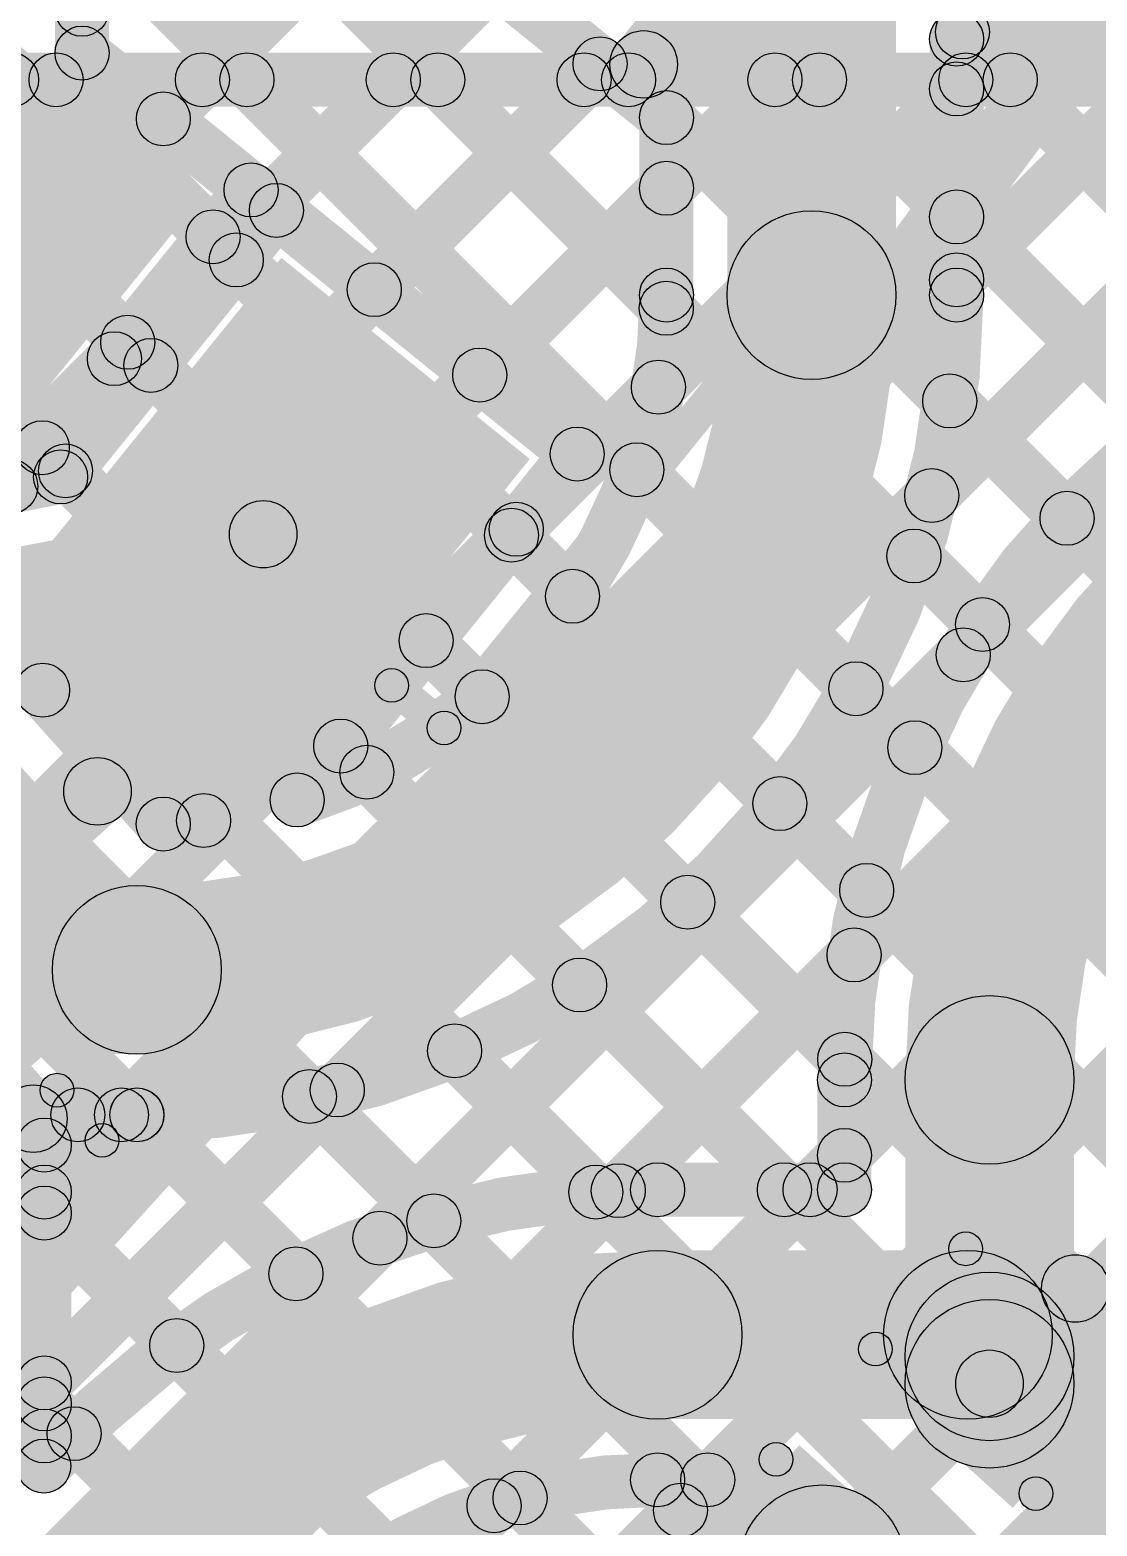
# Model space of a CAD drawing. Header units: millimetres. Extents: x -2.17 to 2.17, y -2.17 to 2.17.
# Drawn here: x 1.0632 to 1.2213, y -1.099 to -0.8772 of the extents above; entities that cross this region are included whole.
import ezdxf

# ---------------------------------------------------------------- set-up
doc = ezdxf.new("R2010")
doc.units = ezdxf.units.MM
doc.header["$MEASUREMENT"] = 0
for name, color, linetype in [('BottomLayer', 5, 'Continuous'), ('Mechanical2', 216, 'Continuous'), ('TopLayer', 1, 'Continuous'), ('TopOverlay', 2, 'Continuous'), ('TopPaste', 8, 'Continuous'), ('TopSolder', 216, 'Continuous')]:
    doc.layers.add(name, color=color, linetype=linetype)

# ---------------------------------------------------------------- blocks, each defined once
blk = doc.blocks.new('WS2812B_M____190')
at = {"layer": 'TopLayer'}
blk.add_hatch(color=1, dxfattribs=at).paths.add_polyline_path([(0.03503955, -0.01141725), (0.09409465, -0.01141725), (0.09409465, -0.05078735), (0.03503955, -0.05078735)])
at = {"layer": 'TopOverlay'}
h = blk.add_hatch(color=2, dxfattribs=at)
edge = h.paths.add_edge_path()
edge.add_arc((0.0700001, -0.06), 0.0025, 0, 360)
for points in [[(0.06750010000012499, -0.059999975), (0.072500099999875, -0.060000025), (0.07249999999987501, -0.070000025), (0.067500000000125, -0.069999975)], [(-0.07, -0.0725), (-0.07, -0.0675), (0.07, -0.0675), (0.07, -0.0725)]]:
    blk.add_hatch(color=2, dxfattribs=at).paths.add_polyline_path(points)
h = blk.add_hatch(color=2, dxfattribs=at)
edge = h.paths.add_edge_path()
edge.add_arc((0.07, -0.07), 0.0025, 0, 360)
h = blk.add_hatch(color=2, dxfattribs=at)
edge = h.paths.add_edge_path()
edge.add_arc((0.07, -0.07), 0.0025, 0, 360)
at = {"layer": 'TopPaste'}
blk.add_hatch(color=8, dxfattribs=at).paths.add_polyline_path([(0.03503955, -0.01141725), (0.09409465, -0.01141725), (0.09409465, -0.05078735), (0.03503955, -0.05078735)])
at = {"layer": 'TopSolder'}
blk.add_hatch(color=216, dxfattribs=at).paths.add_polyline_path([(0.03103955, -0.00741725), (0.09809465, -0.00741725), (0.09809465, -0.05478735), (0.03103955, -0.05478735)])
at = {"layer": 'TopOverlay'}
for centre in [(0.0700001, -0.06), (0.07, -0.07), (0.07, -0.07)]:
    blk.add_circle(centre, 0.0025, dxfattribs=at)
blk = doc.blocks.new('WS2812B_M____191')
at = {"layer": 'TopLayer'}
for points in [[(-0.09409445, 0.05078735), (-0.03503935, 0.05078735), (-0.03503935, 0.01141725), (-0.09409445, 0.01141725)], [(-0.09409455, -0.01141725), (-0.03503945, -0.01141725), (-0.03503945, -0.05078735), (-0.09409455, -0.05078735)], [(0.03503945, -0.01141715), (0.09409455, -0.01141715), (0.09409455, -0.05078725), (0.03503945, -0.05078725)]]:
    blk.add_hatch(color=1, dxfattribs=at).paths.add_polyline_path(points)
at = {"layer": 'TopOverlay'}
h = blk.add_hatch(color=2, dxfattribs=at)
edge = h.paths.add_edge_path()
edge.add_arc((-0.0700001, -0.06), 0.0025, 0, 360)
for points in [[(-0.07250009999987499, -0.06000002500025), (-0.067500100000125, -0.05999997499975), (-0.067500000000125, -0.06999987499975), (-0.072499999999875, -0.06999992500025)], [(-0.07000000178571557, -0.07249989999999935), (-0.06999999821428443, -0.06749990000000064), (0.06999990178571557, -0.06750000000000064), (0.06999989821428444, -0.07249999999999936)]]:
    blk.add_hatch(color=2, dxfattribs=at).paths.add_polyline_path(points)
h = blk.add_hatch(color=2, dxfattribs=at)
edge = h.paths.add_edge_path()
edge.add_arc((-0.07, -0.0699999), 0.0025, 0, 360)
h = blk.add_hatch(color=2, dxfattribs=at)
edge = h.paths.add_edge_path()
edge.add_arc((-0.07, -0.0699999), 0.0025, 0, 360)
at = {"layer": 'TopPaste'}
for points in [[(-0.09409445, 0.05078735), (-0.03503935, 0.05078735), (-0.03503935, 0.01141725), (-0.09409445, 0.01141725)], [(-0.09409455, -0.01141725), (-0.03503945, -0.01141725), (-0.03503945, -0.05078735), (-0.09409455, -0.05078735)], [(0.03503945, -0.01141715), (0.09409455, -0.01141715), (0.09409455, -0.05078725), (0.03503945, -0.05078725)]]:
    blk.add_hatch(color=8, dxfattribs=at).paths.add_polyline_path(points)
at = {"layer": 'TopSolder'}
for points in [[(-0.09809445, 0.05478735), (-0.03103935, 0.05478735), (-0.03103935, 0.00741725), (-0.09809445, 0.00741725)], [(-0.09809455, -0.00741725), (-0.03103945, -0.00741725), (-0.03103945, -0.05478735), (-0.09809455, -0.05478735)], [(0.03103945, -0.00741715), (0.09809455, -0.00741715), (0.09809455, -0.05478725), (0.03103945, -0.05478725)]]:
    blk.add_hatch(color=216, dxfattribs=at).paths.add_polyline_path(points)
at = {"layer": 'TopOverlay'}
for centre in [(-0.0700001, -0.06), (-0.07, -0.0699999), (-0.07, -0.0699999)]:
    blk.add_circle(centre, 0.0025, dxfattribs=at)
blk = doc.blocks.new('C__0402_321')
at = {"layer": 'TopLayer'}
for points in [[(-0.0275, -0.0125), (-0.0275, 0.0125), (-0.009499999999999998, 0.0125), (-0.009500000000000001, -0.0125)], [(0.009499999999999998, -0.0125), (0.009500000000000001, 0.0125), (0.0275, 0.0125), (0.0275, -0.0125)]]:
    blk.add_hatch(color=1, dxfattribs=at).paths.add_polyline_path(points)
at = {"layer": 'TopOverlay'}
h = blk.add_hatch(color=2, dxfattribs=at)
edge = h.paths.add_edge_path()
edge.add_arc((-0.031, 0.016), 0.0025, 0, 360)
h = blk.add_hatch(color=2, dxfattribs=at)
edge = h.paths.add_edge_path()
edge.add_arc((-0.031, 0.016), 0.0025, 0, 360)
for points in [[(-0.011, 0.0185), (-0.011, 0.0135), (-0.031, 0.0135), (-0.031, 0.0185)], [(0.031, 0.0185), (0.031, 0.0135), (0.011, 0.0135), (0.011, 0.0185)], [(-0.0285, -0.016), (-0.0335, -0.016), (-0.0335, 0.016), (-0.0285, 0.016)], [(0.0335, -0.016), (0.0285, -0.016), (0.0285, 0.016), (0.0335, 0.016)], [(-0.011, -0.0135), (-0.011, -0.0185), (-0.031, -0.0185), (-0.031, -0.0135)], [(0.031, -0.0135), (0.031, -0.0185), (0.011, -0.0185), (0.011, -0.0135)]]:
    blk.add_hatch(color=2, dxfattribs=at).paths.add_polyline_path(points)
h = blk.add_hatch(color=2, dxfattribs=at)
edge = h.paths.add_edge_path()
edge.add_arc((-0.011, 0.016), 0.0025, 0, 360)
h = blk.add_hatch(color=2, dxfattribs=at)
edge = h.paths.add_edge_path()
edge.add_arc((0.011, 0.016), 0.0025, 0, 360)
h = blk.add_hatch(color=2, dxfattribs=at)
edge = h.paths.add_edge_path()
edge.add_arc((0.031, 0.016), 0.0025, 0, 360)
h = blk.add_hatch(color=2, dxfattribs=at)
edge = h.paths.add_edge_path()
edge.add_arc((0.031, 0.016), 0.0025, 0, 360)
h = blk.add_hatch(color=2, dxfattribs=at)
edge = h.paths.add_edge_path()
edge.add_arc((-0.031, -0.016), 0.0025, 0, 360)
h = blk.add_hatch(color=2, dxfattribs=at)
edge = h.paths.add_edge_path()
edge.add_arc((-0.031, -0.016), 0.0025, 0, 360)
h = blk.add_hatch(color=2, dxfattribs=at)
edge = h.paths.add_edge_path()
edge.add_arc((-0.011, -0.016), 0.0025, 0, 360)
h = blk.add_hatch(color=2, dxfattribs=at)
edge = h.paths.add_edge_path()
edge.add_arc((0.011, -0.016), 0.0025, 0, 360)
h = blk.add_hatch(color=2, dxfattribs=at)
edge = h.paths.add_edge_path()
edge.add_arc((0.031, -0.016), 0.0025, 0, 360)
h = blk.add_hatch(color=2, dxfattribs=at)
edge = h.paths.add_edge_path()
edge.add_arc((0.031, -0.016), 0.0025, 0, 360)
at = {"layer": 'TopPaste'}
for points in [[(-0.0275, -0.0125), (-0.0275, 0.0125), (-0.009499999999999998, 0.0125), (-0.009500000000000001, -0.0125)], [(0.009499999999999998, -0.0125), (0.009500000000000001, 0.0125), (0.0275, 0.0125), (0.0275, -0.0125)]]:
    blk.add_hatch(color=8, dxfattribs=at).paths.add_polyline_path(points)
at = {"layer": 'TopSolder'}
for points in [[(-0.0298622, -0.0148622), (-0.0298622, 0.0148622), (-0.007137799999999999, 0.0148622), (-0.007137800000000001, -0.0148622)], [(0.007137799999999999, -0.0148622), (0.007137800000000001, 0.0148622), (0.0298622, 0.0148622), (0.0298622, -0.0148622)]]:
    blk.add_hatch(color=216, dxfattribs=at).paths.add_polyline_path(points)
at = {"layer": 'TopOverlay'}
for centre in [(-0.031, 0.016), (-0.031, 0.016), (-0.011, 0.016), (0.011, 0.016), (0.031, 0.016), (0.031, 0.016), (-0.031, -0.016), (-0.031, -0.016), (-0.011, -0.016), (0.011, -0.016), (0.031, -0.016), (0.031, -0.016)]:
    blk.add_circle(centre, 0.0025, dxfattribs=at)

msp = doc.modelspace()

# ---------------------------------------------------------------- hatches: boundary and pattern name
at = {"layer": 'BottomLayer'}
for points in [[(1.029328427124746, -1.260789727124746), (1.023671572875254, -1.255132872875254), (1.463671572875254, -0.8151328728752538), (1.469328427124746, -0.8207897271247462)], [(1.016778127124746, -1.301624327124746), (1.011121272875254, -1.295967472875254), (1.463671572875254, -0.8434171728752539), (1.469328427124746, -0.8490740271247461)], [(1.023394927124746, -1.238438927124746), (1.017738072875254, -1.232782072875254), (1.371920772875254, -0.8785993728752538), (1.377577627124746, -0.8842562271247462)], [(0.9608284271247461, -1.103015327124746), (0.9551715728752539, -1.097358472875254), (1.170747972875254, -0.8817820728752539), (1.176404827124746, -0.8874389271247461)], [(0.9608284271247461, -1.018162427124746), (0.9551715728752539, -1.012505572875254), (1.085895072875254, -0.8817820728752539), (1.091551927124746, -0.8874389271247461)], [(0.9608284271247461, -1.074731027124746), (0.9551715728752539, -1.069074172875254), (1.142463672875254, -0.8817820728752539), (1.148120527124746, -0.8874389271247461)], [(0.9608284271247461, -0.9898781271247461), (0.9551715728752539, -0.9842212728752538), (1.057610772875254, -0.8817820728752539), (1.063267627124746, -0.8874389271247461)], [(0.9608284271247461, -1.046446727124746), (0.9551715728752539, -1.040789872875254), (1.114179372875254, -0.8817820728752539), (1.119836227124746, -0.8874389271247461)], [(0.969, -0.8886105), (0.969, -0.8806105), (1.348, -0.8806105), (1.348, -0.8886105)], [(0.9809466271247461, -1.111181427124746), (0.9752897728752539, -1.105524572875254), (1.199032272875254, -0.8817820728752539), (1.204689127124746, -0.8874389271247461)], [(0.9793562728752538, -0.8874389271247461), (0.9850131271247461, -0.8817820728752539), (1.468352527124746, -1.365121472875254), (1.462695672875254, -1.370778327124746)], [(1.001670227124746, -1.118742127124746), (0.9960133728752538, -1.113085272875254), (1.227316572875254, -0.8817820728752539), (1.232973427124746, -0.8874389271247461)], [(1.007640572875254, -0.8874389271247461), (1.013297427124746, -0.8817820728752539), (1.469328427124746, -1.337813072875254), (1.463671572875254, -1.343469927124746)], [(1.015719227124746, -1.132977427124746), (1.010062372875254, -1.127320572875254), (1.255600872875254, -0.8817820728752539), (1.261257727124746, -0.8874389271247461)], [(1.016828427124746, -1.160152527124746), (1.011171572875254, -1.154495672875254), (1.283885172875254, -0.8817820728752539), (1.289542027124746, -0.8874389271247461)], [(1.026826327124746, -1.178438927124746), (1.021169472875254, -1.172782072875254), (1.312169472875254, -0.8817820728752539), (1.317826327124746, -0.8874389271247461)], [(1.029328427124746, -1.204221127124746), (1.023671572875254, -1.198564272875254), (1.340453772875254, -0.8817820728752539), (1.346110627124746, -0.8874389271247461)], [(1.035924872875254, -0.8874389271247461), (1.041581727124746, -0.8817820728752539), (1.469328427124746, -1.309528772875254), (1.463671572875254, -1.315185627124746)], [(1.064209172875254, -0.8874389271247461), (1.069866027124746, -0.8817820728752539), (1.469328427124746, -1.281244472875254), (1.463671572875254, -1.286901327124746)], [(1.092493472875254, -0.8874389271247461), (1.098150327124746, -0.8817820728752539), (1.469328427124746, -1.252960172875254), (1.463671572875254, -1.258617027124746)], [(1.120777772875254, -0.8874389271247461), (1.126434627124746, -0.8817820728752539), (1.469328427124746, -1.224675872875254), (1.463671572875254, -1.230332727124746)], [(1.149062072875254, -0.8874389271247461), (1.154718927124746, -0.8817820728752539), (1.469328427124746, -1.196391572875254), (1.463671572875254, -1.202048427124746)], [(1.177346372875254, -0.8874389271247461), (1.183003227124746, -0.8817820728752539), (1.469328427124746, -1.168107272875254), (1.463671572875254, -1.173764127124746)], [(1.205630672875254, -0.8874389271247461), (1.211287527124746, -0.8817820728752539), (1.469328427124746, -1.139822972875254), (1.463671572875254, -1.145479827124746)], [(0.9566185728752539, -0.8929855271247461), (0.9622754271247461, -0.8873286728752539), (1.461630427124746, -1.386683672875254), (1.455973572875254, -1.392340527124746)], [(0.9551715728752539, -0.9198228271247462), (0.9608284271247461, -0.9141659728752538), (1.450476927124746, -1.403814472875254), (1.444820072875254, -1.409471327124746)], [(0.9551715728752539, -0.9481029271247462), (0.9608284271247461, -0.9424460728752538), (1.435626627124746, -1.417244272875254), (1.429969772875254, -1.422901127124746)], [(0.9551715728752539, -0.9763872271247461), (0.9608284271247461, -0.9707303728752539), (1.416917927124746, -1.426819872875254), (1.411261072875254, -1.432476727124746)]]:
    msp.add_hatch(color=5, dxfattribs=at).paths.add_polyline_path(points)
h = msp.add_hatch(color=5, dxfattribs=at)
edge = h.paths.add_edge_path()
edge.add_arc((1.0604392, -0.8846105), 0.004, 0, 360)
h = msp.add_hatch(color=5, dxfattribs=at)
edge = h.paths.add_edge_path()
edge.add_arc((1.0670376, -0.8846105), 0.004, 0, 360)
h = msp.add_hatch(color=5, dxfattribs=at)
edge = h.paths.add_edge_path()
edge.add_arc((1.0887235, -0.8846105), 0.004, 0, 360)
h = msp.add_hatch(color=5, dxfattribs=at)
edge = h.paths.add_edge_path()
edge.add_arc((1.0953219, -0.8846105), 0.004, 0, 360)
h = msp.add_hatch(color=5, dxfattribs=at)
edge = h.paths.add_edge_path()
edge.add_arc((1.1170078, -0.8846105), 0.004, 0, 360)
h = msp.add_hatch(color=5, dxfattribs=at)
edge = h.paths.add_edge_path()
edge.add_arc((1.1236062, -0.8846105), 0.004, 0, 360)
h = msp.add_hatch(color=5, dxfattribs=at)
edge = h.paths.add_edge_path()
edge.add_arc((1.1452921, -0.8846105), 0.004, 0, 360)
h = msp.add_hatch(color=5, dxfattribs=at)
edge = h.paths.add_edge_path()
edge.add_arc((1.1518905, -0.8846105), 0.004, 0, 360)
h = msp.add_hatch(color=5, dxfattribs=at)
edge = h.paths.add_edge_path()
edge.add_arc((1.1735764, -0.8846105), 0.004, 0, 360)
h = msp.add_hatch(color=5, dxfattribs=at)
edge = h.paths.add_edge_path()
edge.add_arc((1.1801748, -0.8846105), 0.004, 0, 360)
h = msp.add_hatch(color=5, dxfattribs=at)
edge = h.paths.add_edge_path()
edge.add_arc((1.2018607, -0.8846105), 0.004, 0, 360)
h = msp.add_hatch(color=5, dxfattribs=at)
edge = h.paths.add_edge_path()
edge.add_arc((1.2084591, -0.8846105), 0.004, 0, 360)
at = {"layer": 'TopLayer'}
for points in [[(1.069770072875254, -0.8364310271247462), (1.075426927124746, -0.8307741728752539), (1.160303927124746, -0.9156511728752539), (1.154647072875254, -0.9213080271247461)], [(1.199640627124746, -0.9490560271247461), (1.193983772875254, -0.9433991728752539), (1.300900572875254, -0.8364823728752538), (1.306557427124746, -0.8421392271247461)], [(1.158010225588218, -0.8854757071653562), (1.150238774411782, -0.8791824928346438), (1.175114274411782, -0.8484638928346439), (1.182885725588218, -0.8547571071653561)], [(1.0748914, -0.8806544), (1.0668914, -0.8806544), (1.0668914, -0.8498846), (1.0748914, -0.8498846)], [(1.085758927124746, -0.8932319271247462), (1.080102072875254, -0.8875750728752538), (1.117130172875254, -0.8505469728752538), (1.122787027124746, -0.8562038271247462)], [(1.1915, -0.9165202), (1.1665, -0.9165202), (1.1665, -0.8516105), (1.1915, -0.8516105)], [(1.068062972875254, -0.8630082271247461), (1.073719827124746, -0.8573513728752539), (1.155939827124746, -0.9395713728752538), (1.150282972875254, -0.9452282271247462)], [(1.122911717483267, -0.8673476830744814), (1.127946282516732, -0.8611305169255186), (1.160017282516733, -0.8871011169255186), (1.154982717483268, -0.8933182830744815)], [(1.078503527124746, -0.9287716271247461), (1.072846672875254, -0.9231147728752539), (1.129203672875254, -0.8667577728752539), (1.134860527124746, -0.8724146271247462)], [(1.203328427124746, -0.9170839271247462), (1.197671572875254, -0.9114270728752538), (1.243879372875254, -0.8652192728752539), (1.249536227124746, -0.8708761271247462)], [(1.203608588124048, -0.8811035762810282), (1.197391411875952, -0.8760690237189718), (1.201825611875952, -0.8705932237189717), (1.208042788124048, -0.8756277762810283)], [(1.203328427124746, -0.8887996271247461), (1.197671572875254, -0.8831427728752539), (1.210539972875254, -0.8702743728752539), (1.216196827124746, -0.8759312271247461)], [(1.198537472875254, -0.8803455271247461), (1.204194327124746, -0.8746886728752539), (1.251865827124746, -0.9223601728752538), (1.246208972875254, -0.9280170271247461)], [(1.068374121395484, -0.8837629862425296), (1.073408678604516, -0.8775458137574704), (1.098447378604516, -0.8978217137574704), (1.093412821395484, -0.9040388862425296)], [(1.117016027124746, -0.9185434271247461), (1.111359172875254, -0.9128865728752539), (1.144832272875254, -0.8794134728752538), (1.150489127124746, -0.8850703271247461)], [(1.2045, -0.9165202), (1.1965, -0.9165202), (1.1965, -0.8785863), (1.2045, -0.8785863)], [(1.1615, -0.9165202), (1.1535, -0.9165202), (1.1535, -0.8902097), (1.1615, -0.8902097)], [(1.132644527124746, -0.9311992271247461), (1.126987672875254, -0.9255423728752539), (1.154671572875254, -0.8978584728752539), (1.160328427124746, -0.9035153271247461)], [(1.063446587120672, -0.9474002775200989), (1.057229412879328, -0.9423657224799011), (1.092821512879328, -0.8984130224799011), (1.099038687120672, -0.9034475775200989)], [(1.070810986492675, -0.9459879782956121), (1.064593813507325, -0.9409534217043879), (1.096578513507325, -0.9014555217043878), (1.102795686492675, -0.9064900782956121)], [(1.097169819325151, -0.9070813845660096), (1.102204380674849, -0.9008642154339904), (1.146789380674849, -0.9369684154339903), (1.141754819325151, -0.9431855845660096)], [(1.197671572875254, -0.9077639271247462), (1.203328427124746, -0.9021070728752538), (1.234579127124746, -0.9333577728752539), (1.228922272875254, -0.9390146271247461)], [(1.087476172875254, -0.9107057271247462), (1.093133027124746, -0.9050488728752538), (1.096570327124746, -0.9084861728752539), (1.090913472875254, -0.9141430271247462)], [(1.074820372875254, -0.9263342271247461), (1.080477227124746, -0.9206773728752539), (1.083914527124746, -0.9241146728752538), (1.078257672875254, -0.9297715271247461)], [(1.138066427124746, -0.9540616271247462), (1.132409572875254, -0.9484047728752538), (1.153476372875254, -0.9273379728752539), (1.159133227124746, -0.9329948271247461)], [(1.196655172875254, -0.9350318271247462), (1.202312027124746, -0.9293749728752538), (1.219702627124746, -0.9467655728752539), (1.214045772875254, -0.9524224271247461)], [(1.062164672875254, -0.9419628271247461), (1.067821527124746, -0.9363059728752539), (1.071258827124746, -0.9397432728752538), (1.065601972875254, -0.9454001271247462)], [(1.105870985995414, -0.9938545789096793), (1.099653814004586, -0.9888200210903206), (1.141163514004586, -0.9375597210903207), (1.147380685995414, -0.9425942789096793)], [(1.061091367451384, -0.9488114141180882), (1.059584632548616, -0.9409545858819118), (1.066949032548616, -0.9395422858819118), (1.068455767451384, -0.9473991141180882)], [(1.003112720321332, -0.9752036155367222), (1.001229279678668, -0.9653825844632778), (1.096791679678668, -0.9470559844632779), (1.098675120321332, -0.9568770155367222)], [(1.131703772875254, -0.9549333271247461), (1.137360627124746, -0.9492764728752539), (1.146406627124746, -0.9583224728752539), (1.140749772875254, -0.9639793271247461)], [(1.191354572875254, -0.9580155271247461), (1.197011427124746, -0.9523586728752539), (1.207173527124746, -0.9625207728752538), (1.201516672875254, -0.9681776271247462)], [(1.119047972875254, -0.9705618271247461), (1.124704827124746, -0.9649049728752539), (1.133011127124746, -0.9732112728752539), (1.127354272875254, -0.9788681271247461)], [(1.117863127124746, -1.059117827124746), (1.112206272875254, -1.053460972875254), (1.198659772875254, -0.9670074728752539), (1.204316627124746, -0.9726643271247462)], [(1.062076215539246, -0.9777513166959468), (1.068021384460754, -0.9723982833040532), (1.085892084460754, -0.9922457833040532), (1.079946915539246, -0.9975988166959469)], [(1.062531522051205, -0.9781833867735207), (1.067566077948795, -0.9719662132264792), (1.091421877948795, -0.9912842132264793), (1.086387322051205, -0.9975013867735207)], [(1.182746872875254, -0.9776921271247462), (1.188403727124746, -0.9720352728752538), (1.197133327124746, -0.9807648728752538), (1.191476472875254, -0.9864217271247462)], [(1.106392272875254, -0.9861904271247461), (1.112049127124746, -0.9805335728752539), (1.115918727124746, -0.9844031728752538), (1.110261872875254, -0.9900600271247462)], [(1.047139853124005, -1.020235924044361), (1.040448546875995, -1.012804475955639), (1.069823246875995, -0.9863553759556394), (1.076514553124005, -0.9937868240443606)], [(1.171477872875254, -0.9947074271247461), (1.177134727124746, -0.9890505728752539), (1.189999527124746, -1.001915372875254), (1.184342672875254, -1.007572227124746)], [(1.0437942, -1.0290202), (1.0437942, -1.0040202), (1.079, -1.0040202), (1.079, -1.0290202)], [(1.157815472875254, -1.009329327124746), (1.163472327124746, -1.003672472875254), (1.186745927124746, -1.026946072875254), (1.181089072875254, -1.032602927124746)], [(1.040078468892508, -1.019865845279585), (1.047509931107492, -1.013174554720415), (1.067373031107492, -1.035234854720415), (1.059941568892507, -1.041926145279585)], [(1.153186727124746, -1.052078527124746), (1.147529872875254, -1.046421672875254), (1.182471372875254, -1.011480172875254), (1.188128227124746, -1.017137027124746)], [(1.141800572875254, -1.021598727124746), (1.147457427124746, -1.015941872875254), (1.177797627124746, -1.046282072875254), (1.172140772875254, -1.051938927124746)], [(1.123267272875254, -1.031349727124746), (1.128924127124746, -1.025692872875254), (1.149858327124746, -1.046627072875254), (1.144201472875254, -1.052283927124746)], [(1.068122627124746, -1.080574027124746), (1.062465772875254, -1.074917172875254), (1.105878972875254, -1.031503972875254), (1.111535827124746, -1.037160827124746)], [(1.101757372875254, -1.038124127124746), (1.107414227124746, -1.032467272875254), (1.125843127124746, -1.050896172875254), (1.120186272875254, -1.056553027124746)], [(1.1878789, -1.0491105), (1.1798789, -1.0491105), (1.1798789, -1.0328357), (1.1878789, -1.0328357)], [(1.2178789, -1.0738063), (1.1928789, -1.0738063), (1.1928789, -1.0328357), (1.2178789, -1.0328357)], [(1.068122627124746, -1.052289727124746), (1.062465772875254, -1.046632872875254), (1.073906872875254, -1.035191772875254), (1.079563727124746, -1.040848627124746)], [(1.067970733858289, -1.045461869007682), (1.062617666141711, -1.039516730992318), (1.067581066141711, -1.035047630992318), (1.072934133858289, -1.040992769007682)], [(1.0702576, -1.0420202), (1.0702576, -1.0340202), (1.079, -1.0340202), (1.079, -1.0420202)], [(1.076197572875254, -1.040848627124746), (1.081854427124746, -1.035191772875254), (1.105407227124746, -1.058744572875254), (1.099750372875254, -1.064401427124746)], [(1.181610627124746, -1.051938927124746), (1.175953772875254, -1.046282072875254), (1.181050472875254, -1.041185372875254), (1.186707327124746, -1.046842227124746)], [(1.0692942, -1.0856105), (1.0612942, -1.0856105), (1.0612942, -1.0424893), (1.0692942, -1.0424893)], [(1.15618, -1.0531105), (1.15618, -1.0451105), (1.1838789, -1.0451105), (1.1838789, -1.0531105)], [(1.062465772875254, -1.055401127124746), (1.068122627124746, -1.049744272875254), (1.087750327124746, -1.069371972875254), (1.082093472875254, -1.075028827124746)], [(1.15618, -1.0831105), (1.15618, -1.0581105), (1.2021831, -1.0581105), (1.2021831, -1.0831105)], [(1.20909462740206, -1.081207949394898), (1.201663172597941, -1.074516650605102), (1.21437667259794, -1.060396850605102), (1.22180812740206, -1.067088149394898)], [(1.2178789, -1.0778623), (1.1928789, -1.0778623), (1.1928789, -1.0738063), (1.2178789, -1.0738063)], [(1.062465772875254, -1.083685427124746), (1.068122627124746, -1.078028572875254), (1.072530627124746, -1.082436572875254), (1.066873772875254, -1.088093427124746)], [(1.15618, -1.0961105), (1.15618, -1.0881105), (1.1636187, -1.0881105), (1.1636187, -1.0961105)], [(1.155571678685473, -1.107025523110057), (1.149626521314527, -1.101672476889943), (1.160646121314527, -1.089433976889943), (1.166591278685473, -1.094787023110057)], [(1.084341827124746, -1.149207727124746), (1.078684972875254, -1.143550872875254), (1.129120372875254, -1.093115472875254), (1.134777227124746, -1.098772327124746)], [(1.132977872875254, -1.097628927124746), (1.138634727124746, -1.091972072875254), (1.161949527124746, -1.115286872875254), (1.156292672875254, -1.120943727124746)], [(1.080508427124746, -1.181325427124746), (1.074851572875254, -1.175668572875254), (1.156741872875254, -1.093778272875254), (1.162398727124746, -1.099435127124746)]]:
    msp.add_hatch(color=1, dxfattribs=at).paths.add_polyline_path(points)
h = msp.add_hatch(color=1, dxfattribs=at)
edge = h.paths.add_edge_path()
edge.add_arc((1.0708914, -0.8741583), 0.004, 0, 360)
h = msp.add_hatch(color=1, dxfattribs=at)
edge = h.paths.add_edge_path()
edge.add_arc((1.2013659, -0.8775171), 0.004, 0, 360)
h = msp.add_hatch(color=1, dxfattribs=at)
edge = h.paths.add_edge_path()
edge.add_arc((1.2005, -0.8785863), 0.004, 0, 360)
h = msp.add_hatch(color=1, dxfattribs=at)
edge = h.paths.add_edge_path()
edge.add_arc((1.2005, -0.8785863), 0.004, 0, 360)
h = msp.add_hatch(color=1, dxfattribs=at)
edge = h.paths.add_edge_path()
edge.add_arc((1.0708914, -0.8806544), 0.004, 0, 360)
h = msp.add_hatch(color=1, dxfattribs=at)
edge = h.paths.add_edge_path()
edge.add_arc((1.0708914, -0.8806544), 0.004, 0, 360)
h = msp.add_hatch(color=1, dxfattribs=at)
edge = h.paths.add_edge_path()
edge.add_arc((1.1541245, -0.8823291), 0.005, 0, 360)
h = msp.add_hatch(color=1, dxfattribs=at)
edge = h.paths.add_edge_path()
edge.add_arc((1.1476607, -0.8822419), 0.004, 0, 360)
h = msp.add_hatch(color=1, dxfattribs=at)
edge = h.paths.add_edge_path()
edge.add_arc((1.2005, -0.8859712), 0.004, 0, 360)
h = msp.add_hatch(color=1, dxfattribs=at)
edge = h.paths.add_edge_path()
edge.add_arc((1.0829305, -0.8904035), 0.004, 0, 360)
h = msp.add_hatch(color=1, dxfattribs=at)
edge = h.paths.add_edge_path()
edge.add_arc((1.1575, -0.8902097), 0.004, 0, 360)
h = msp.add_hatch(color=1, dxfattribs=at)
edge = h.paths.add_edge_path()
edge.add_arc((1.1575, -0.8902097), 0.004, 0, 360)
h = msp.add_hatch(color=1, dxfattribs=at)
edge = h.paths.add_edge_path()
edge.add_arc((1.0959301, -0.9009303), 0.004, 0, 360)
h = msp.add_hatch(color=1, dxfattribs=at)
edge = h.paths.add_edge_path()
edge.add_arc((1.0959301, -0.9009303), 0.004, 0, 360)
h = msp.add_hatch(color=1, dxfattribs=at)
edge = h.paths.add_edge_path()
edge.add_arc((1.1575, -0.9006869), 0.004, 0, 360)
h = msp.add_hatch(color=1, dxfattribs=at)
edge = h.paths.add_edge_path()
edge.add_arc((1.0996871, -0.9039728), 0.004, 0, 360)
h = msp.add_hatch(color=1, dxfattribs=at)
edge = h.paths.add_edge_path()
edge.add_arc((1.0996871, -0.9039728), 0.004, 0, 360)
h = msp.add_hatch(color=1, dxfattribs=at)
edge = h.paths.add_edge_path()
edge.add_arc((1.2005, -0.9049355), 0.004, 0, 360)
h = msp.add_hatch(color=1, dxfattribs=at)
edge = h.paths.add_edge_path()
edge.add_arc((1.0903046, -0.9078773), 0.004, 0, 360)
h = msp.add_hatch(color=1, dxfattribs=at)
edge = h.paths.add_edge_path()
edge.add_arc((1.179, -0.9165202), 0.0125, 0, 360)
h = msp.add_hatch(color=1, dxfattribs=at)
edge = h.paths.add_edge_path()
edge.add_arc((1.179, -0.9165202), 0.0125, 0, 360)
h = msp.add_hatch(color=1, dxfattribs=at)
edge = h.paths.add_edge_path()
edge.add_arc((1.0937419, -0.9113146), 0.004, 0, 360)
h = msp.add_hatch(color=1, dxfattribs=at)
edge = h.paths.add_edge_path()
edge.add_arc((1.2005, -0.9142555), 0.004, 0, 360)
h = msp.add_hatch(color=1, dxfattribs=at)
edge = h.paths.add_edge_path()
edge.add_arc((1.1141876, -0.915715), 0.004, 0, 360)
h = msp.add_hatch(color=1, dxfattribs=at)
edge = h.paths.add_edge_path()
edge.add_arc((1.1575, -0.9165202), 0.004, 0, 360)
h = msp.add_hatch(color=1, dxfattribs=at)
edge = h.paths.add_edge_path()
edge.add_arc((1.1575, -0.9165202), 0.004, 0, 360)
h = msp.add_hatch(color=1, dxfattribs=at)
edge = h.paths.add_edge_path()
edge.add_arc((1.2005, -0.9165202), 0.004, 0, 360)
h = msp.add_hatch(color=1, dxfattribs=at)
edge = h.paths.add_edge_path()
edge.add_arc((1.2005, -0.9165202), 0.004, 0, 360)
h = msp.add_hatch(color=1, dxfattribs=at)
edge = h.paths.add_edge_path()
edge.add_arc((1.1574755, -0.9184796), 0.004, 0, 360)
h = msp.add_hatch(color=1, dxfattribs=at)
edge = h.paths.add_edge_path()
edge.add_arc((1.0776488, -0.9235058), 0.004, 0, 360)
h = msp.add_hatch(color=1, dxfattribs=at)
edge = h.paths.add_edge_path()
edge.add_arc((1.0756751, -0.9259432), 0.004, 0, 360)
h = msp.add_hatch(color=1, dxfattribs=at)
edge = h.paths.add_edge_path()
edge.add_arc((1.0810861, -0.9269431), 0.004, 0, 360)
h = msp.add_hatch(color=1, dxfattribs=at)
edge = h.paths.add_edge_path()
edge.add_arc((1.1298161, -0.9283708), 0.004, 0, 360)
h = msp.add_hatch(color=1, dxfattribs=at)
edge = h.paths.add_edge_path()
edge.add_arc((1.1563048, -0.9301664), 0.004, 0, 360)
h = msp.add_hatch(color=1, dxfattribs=at)
edge = h.paths.add_edge_path()
edge.add_arc((1.1994836, -0.9322034), 0.004, 0, 360)
h = msp.add_hatch(color=1, dxfattribs=at)
edge = h.paths.add_edge_path()
edge.add_arc((1.0649931, -0.9391344), 0.004, 0, 360)
h = msp.add_hatch(color=1, dxfattribs=at)
edge = h.paths.add_edge_path()
edge.add_arc((1.1442721, -0.940077), 0.004, 0, 360)
h = msp.add_hatch(color=1, dxfattribs=at)
edge = h.paths.add_edge_path()
edge.add_arc((1.1442721, -0.940077), 0.004, 0, 360)
h = msp.add_hatch(color=1, dxfattribs=at)
edge = h.paths.add_edge_path()
edge.add_arc((1.0677024, -0.9434707), 0.004, 0, 360)
h = msp.add_hatch(color=1, dxfattribs=at)
edge = h.paths.add_edge_path()
edge.add_arc((1.0677024, -0.9434707), 0.004, 0, 360)
h = msp.add_hatch(color=1, dxfattribs=at)
edge = h.paths.add_edge_path()
edge.add_arc((1.0684304, -0.9425717), 0.004, 0, 360)
h = msp.add_hatch(color=1, dxfattribs=at)
edge = h.paths.add_edge_path()
edge.add_arc((1.1531114, -0.9423998), 0.004, 0, 360)
h = msp.add_hatch(color=1, dxfattribs=at)
edge = h.paths.add_edge_path()
edge.add_arc((1.060338, -0.944883), 0.004, 0, 360)
h = msp.add_hatch(color=1, dxfattribs=at)
edge = h.paths.add_edge_path()
edge.add_arc((1.060338, -0.944883), 0.004, 0, 360)
h = msp.add_hatch(color=1, dxfattribs=at)
edge = h.paths.add_edge_path()
edge.add_arc((1.1968122, -0.9462276), 0.004, 0, 360)
h = msp.add_hatch(color=1, dxfattribs=at)
edge = h.paths.add_edge_path()
edge.add_arc((1.2168742, -0.949594), 0.004, 0, 360)
h = msp.add_hatch(color=1, dxfattribs=at)
edge = h.paths.add_edge_path()
edge.add_arc((1.0977334, -0.9519665), 0.005, 0, 360)
h = msp.add_hatch(color=1, dxfattribs=at)
edge = h.paths.add_edge_path()
edge.add_arc((1.1345322, -0.9521049), 0.004, 0, 360)
h = msp.add_hatch(color=1, dxfattribs=at)
edge = h.paths.add_edge_path()
edge.add_arc((1.135238, -0.9512332), 0.004, 0, 360)
h = msp.add_hatch(color=1, dxfattribs=at)
edge = h.paths.add_edge_path()
edge.add_arc((1.194183, -0.9551871), 0.004, 0, 360)
h = msp.add_hatch(color=1, dxfattribs=at)
edge = h.paths.add_edge_path()
edge.add_arc((1.1435782, -0.9611509), 0.004, 0, 360)
h = msp.add_hatch(color=1, dxfattribs=at)
edge = h.paths.add_edge_path()
edge.add_arc((1.2043451, -0.9653492), 0.004, 0, 360)
h = msp.add_hatch(color=1, dxfattribs=at)
edge = h.paths.add_edge_path()
edge.add_arc((1.1218764, -0.9677334), 0.004, 0, 360)
h = msp.add_hatch(color=1, dxfattribs=at)
edge = h.paths.add_edge_path()
edge.add_arc((1.2014882, -0.9698359), 0.004, 0, 360)
h = msp.add_hatch(color=1, dxfattribs=at)
edge = h.paths.add_edge_path()
edge.add_arc((1.0650488, -0.9750748), 0.004, 0, 360)
h = msp.add_hatch(color=1, dxfattribs=at)
edge = h.paths.add_edge_path()
edge.add_arc((1.0650488, -0.9750748), 0.004, 0, 360)
h = msp.add_hatch(color=1, dxfattribs=at)
edge = h.paths.add_edge_path()
edge.add_arc((1.1855753, -0.9748637), 0.004, 0, 360)
h = msp.add_hatch(color=1, dxfattribs=at)
edge = h.paths.add_edge_path()
edge.add_arc((1.1301827, -0.9760397), 0.004, 0, 360)
h = msp.add_hatch(color=1, dxfattribs=at)
edge = h.paths.add_edge_path()
edge.add_arc((1.1092207, -0.983362), 0.004, 0, 360)
h = msp.add_hatch(color=1, dxfattribs=at)
edge = h.paths.add_edge_path()
edge.add_arc((1.1943049, -0.9835933), 0.004, 0, 360)
h = msp.add_hatch(color=1, dxfattribs=at)
edge = h.paths.add_edge_path()
edge.add_arc((1.1130903, -0.9872316), 0.004, 0, 360)
h = msp.add_hatch(color=1, dxfattribs=at)
edge = h.paths.add_edge_path()
edge.add_arc((1.0731689, -0.9900711), 0.005, 0, 360)
h = msp.add_hatch(color=1, dxfattribs=at)
edge = h.paths.add_edge_path()
edge.add_arc((1.1027624, -0.9913373), 0.004, 0, 360)
h = msp.add_hatch(color=1, dxfattribs=at)
edge = h.paths.add_edge_path()
edge.add_arc((1.1027624, -0.9913373), 0.004, 0, 360)
h = msp.add_hatch(color=1, dxfattribs=at)
edge = h.paths.add_edge_path()
edge.add_arc((1.1743063, -0.991879), 0.004, 0, 360)
h = msp.add_hatch(color=1, dxfattribs=at)
edge = h.paths.add_edge_path()
edge.add_arc((1.0829195, -0.9949223), 0.004, 0, 360)
h = msp.add_hatch(color=1, dxfattribs=at)
edge = h.paths.add_edge_path()
edge.add_arc((1.0829195, -0.9949223), 0.004, 0, 360)
h = msp.add_hatch(color=1, dxfattribs=at)
edge = h.paths.add_edge_path()
edge.add_arc((1.0889046, -0.9943928), 0.004, 0, 360)
h = msp.add_hatch(color=1, dxfattribs=at)
edge = h.paths.add_edge_path()
edge.add_arc((1.0889046, -0.9943928), 0.004, 0, 360)
h = msp.add_hatch(color=1, dxfattribs=at)
edge = h.paths.add_edge_path()
edge.add_arc((1.1871711, -1.0047438), 0.004, 0, 360)
h = msp.add_hatch(color=1, dxfattribs=at)
edge = h.paths.add_edge_path()
edge.add_arc((1.079, -1.0165202), 0.0125, 0, 360)
h = msp.add_hatch(color=1, dxfattribs=at)
edge = h.paths.add_edge_path()
edge.add_arc((1.079, -1.0165202), 0.0125, 0, 360)
h = msp.add_hatch(color=1, dxfattribs=at)
edge = h.paths.add_edge_path()
edge.add_arc((1.1606439, -1.0065009), 0.004, 0, 360)
h = msp.add_hatch(color=1, dxfattribs=at)
edge = h.paths.add_edge_path()
edge.add_arc((1.1852998, -1.0143086), 0.004, 0, 360)
h = msp.add_hatch(color=1, dxfattribs=at)
edge = h.paths.add_edge_path()
edge.add_arc((1.144629, -1.0187703), 0.004, 0, 360)
h = msp.add_hatch(color=1, dxfattribs=at)
edge = h.paths.add_edge_path()
edge.add_arc((1.2053789, -1.0328357), 0.0125, 0, 360)
h = msp.add_hatch(color=1, dxfattribs=at)
edge = h.paths.add_edge_path()
edge.add_arc((1.2053789, -1.0328357), 0.0125, 0, 360)
h = msp.add_hatch(color=1, dxfattribs=at)
edge = h.paths.add_edge_path()
edge.add_arc((1.1260957, -1.0285213), 0.004, 0, 360)
h = msp.add_hatch(color=1, dxfattribs=at)
edge = h.paths.add_edge_path()
edge.add_arc((1.1839175, -1.0297745), 0.004, 0, 360)
h = msp.add_hatch(color=1, dxfattribs=at)
edge = h.paths.add_edge_path()
edge.add_arc((1.1838789, -1.0328357), 0.004, 0, 360)
h = msp.add_hatch(color=1, dxfattribs=at)
edge = h.paths.add_edge_path()
edge.add_arc((1.1838789, -1.0328357), 0.004, 0, 360)
h = msp.add_hatch(color=1, dxfattribs=at)
edge = h.paths.add_edge_path()
edge.add_arc((1.1087074, -1.0343324), 0.004, 0, 360)
h = msp.add_hatch(color=1, dxfattribs=at)
edge = h.paths.add_edge_path()
edge.add_arc((1.1045858, -1.0352957), 0.004, 0, 360)
h = msp.add_hatch(color=1, dxfattribs=at)
edge = h.paths.add_edge_path()
edge.add_arc((1.0636573, -1.0385805), 0.005, 0, 360)
h = msp.add_hatch(color=1, dxfattribs=at)
edge = h.paths.add_edge_path()
edge.add_arc((1.0702576, -1.0380202), 0.004, 0, 360)
h = msp.add_hatch(color=1, dxfattribs=at)
edge = h.paths.add_edge_path()
edge.add_arc((1.0702576, -1.0380202), 0.004, 0, 360)
h = msp.add_hatch(color=1, dxfattribs=at)
edge = h.paths.add_edge_path()
edge.add_arc((1.0767353, -1.0380202), 0.004, 0, 360)
h = msp.add_hatch(color=1, dxfattribs=at)
edge = h.paths.add_edge_path()
edge.add_arc((1.079, -1.0380202), 0.004, 0, 360)
h = msp.add_hatch(color=1, dxfattribs=at)
edge = h.paths.add_edge_path()
edge.add_arc((1.079, -1.0380202), 0.004, 0, 360)
h = msp.add_hatch(color=1, dxfattribs=at)
edge = h.paths.add_edge_path()
edge.add_arc((1.079026, -1.0380202), 0.004, 0, 360)
h = msp.add_hatch(color=1, dxfattribs=at)
edge = h.paths.add_edge_path()
edge.add_arc((1.0652942, -1.0424893), 0.004, 0, 360)
h = msp.add_hatch(color=1, dxfattribs=at)
edge = h.paths.add_edge_path()
edge.add_arc((1.0652942, -1.0424893), 0.004, 0, 360)
h = msp.add_hatch(color=1, dxfattribs=at)
edge = h.paths.add_edge_path()
edge.add_arc((1.1838789, -1.0440138), 0.004, 0, 360)
h = msp.add_hatch(color=1, dxfattribs=at)
edge = h.paths.add_edge_path()
edge.add_arc((1.0652942, -1.0494613), 0.004, 0, 360)
h = msp.add_hatch(color=1, dxfattribs=at)
edge = h.paths.add_edge_path()
edge.add_arc((1.1470299, -1.0494555), 0.004, 0, 360)
h = msp.add_hatch(color=1, dxfattribs=at)
edge = h.paths.add_edge_path()
edge.add_arc((1.1503583, -1.0492501), 0.004, 0, 360)
h = msp.add_hatch(color=1, dxfattribs=at)
edge = h.paths.add_edge_path()
edge.add_arc((1.15618, -1.0491105), 0.004, 0, 360)
h = msp.add_hatch(color=1, dxfattribs=at)
edge = h.paths.add_edge_path()
edge.add_arc((1.15618, -1.0491105), 0.004, 0, 360)
h = msp.add_hatch(color=1, dxfattribs=at)
edge = h.paths.add_edge_path()
edge.add_arc((1.1749692, -1.0491105), 0.004, 0, 360)
h = msp.add_hatch(color=1, dxfattribs=at)
edge = h.paths.add_edge_path()
edge.add_arc((1.1787822, -1.0491105), 0.004, 0, 360)
h = msp.add_hatch(color=1, dxfattribs=at)
edge = h.paths.add_edge_path()
edge.add_arc((1.1838789, -1.0491105), 0.004, 0, 360)
h = msp.add_hatch(color=1, dxfattribs=at)
edge = h.paths.add_edge_path()
edge.add_arc((1.1838789, -1.0491105), 0.004, 0, 360)
h = msp.add_hatch(color=1, dxfattribs=at)
edge = h.paths.add_edge_path()
edge.add_arc((1.0652942, -1.0525727), 0.004, 0, 360)
h = msp.add_hatch(color=1, dxfattribs=at)
edge = h.paths.add_edge_path()
edge.add_arc((1.1230147, -1.0537246), 0.004, 0, 360)
h = msp.add_hatch(color=1, dxfattribs=at)
edge = h.paths.add_edge_path()
edge.add_arc((1.1150347, -1.0562894), 0.004, 0, 360)
h = msp.add_hatch(color=1, dxfattribs=at)
edge = h.paths.add_edge_path()
edge.add_arc((1.1025788, -1.061573), 0.004, 0, 360)
h = msp.add_hatch(color=1, dxfattribs=at)
edge = h.paths.add_edge_path()
edge.add_arc((1.15618, -1.0706105), 0.0125, 0, 360)
h = msp.add_hatch(color=1, dxfattribs=at)
edge = h.paths.add_edge_path()
edge.add_arc((1.15618, -1.0706105), 0.0125, 0, 360)
h = msp.add_hatch(color=1, dxfattribs=at)
edge = h.paths.add_edge_path()
edge.add_arc((1.2021831, -1.0706105), 0.0125, 0, 360)
h = msp.add_hatch(color=1, dxfattribs=at)
edge = h.paths.add_edge_path()
edge.add_arc((1.2021831, -1.0706105), 0.0125, 0, 360)
h = msp.add_hatch(color=1, dxfattribs=at)
edge = h.paths.add_edge_path()
edge.add_arc((1.2180924, -1.0637425), 0.005, 0, 360)
h = msp.add_hatch(color=1, dxfattribs=at)
edge = h.paths.add_edge_path()
edge.add_arc((1.2053789, -1.0738063), 0.0125, 0, 360)
h = msp.add_hatch(color=1, dxfattribs=at)
edge = h.paths.add_edge_path()
edge.add_arc((1.2053789, -1.0738063), 0.0125, 0, 360)
h = msp.add_hatch(color=1, dxfattribs=at)
edge = h.paths.add_edge_path()
edge.add_arc((1.2053789, -1.0738063), 0.0125, 0, 360)
h = msp.add_hatch(color=1, dxfattribs=at)
edge = h.paths.add_edge_path()
edge.add_arc((1.2053789, -1.0778623), 0.0125, 0, 360)
h = msp.add_hatch(color=1, dxfattribs=at)
edge = h.paths.add_edge_path()
edge.add_arc((1.0849219, -1.0722004), 0.004, 0, 360)
h = msp.add_hatch(color=1, dxfattribs=at)
edge = h.paths.add_edge_path()
edge.add_arc((1.2053789, -1.0778623), 0.005, 0, 360)
h = msp.add_hatch(color=1, dxfattribs=at)
edge = h.paths.add_edge_path()
edge.add_arc((1.0652942, -1.0777456), 0.004, 0, 360)
h = msp.add_hatch(color=1, dxfattribs=at)
edge = h.paths.add_edge_path()
edge.add_arc((1.0652942, -1.080857), 0.004, 0, 360)
h = msp.add_hatch(color=1, dxfattribs=at)
edge = h.paths.add_edge_path()
edge.add_arc((1.0652942, -1.0856105), 0.004, 0, 360)
h = msp.add_hatch(color=1, dxfattribs=at)
edge = h.paths.add_edge_path()
edge.add_arc((1.0652942, -1.0856105), 0.004, 0, 360)
h = msp.add_hatch(color=1, dxfattribs=at)
edge = h.paths.add_edge_path()
edge.add_arc((1.0697022, -1.085265), 0.004, 0, 360)
h = msp.add_hatch(color=1, dxfattribs=at)
edge = h.paths.add_edge_path()
edge.add_arc((1.0652124, -1.0900675), 0.004, 0, 360)
h = msp.add_hatch(color=1, dxfattribs=at)
edge = h.paths.add_edge_path()
edge.add_arc((1.0652125, -1.0900676), 0.004, 0, 360)
h = msp.add_hatch(color=1, dxfattribs=at)
edge = h.paths.add_edge_path()
edge.add_arc((1.15618, -1.0921105), 0.004, 0, 360)
h = msp.add_hatch(color=1, dxfattribs=at)
edge = h.paths.add_edge_path()
edge.add_arc((1.15618, -1.0921105), 0.004, 0, 360)
h = msp.add_hatch(color=1, dxfattribs=at)
edge = h.paths.add_edge_path()
edge.add_arc((1.1636187, -1.0921105), 0.004, 0, 360)
h = msp.add_hatch(color=1, dxfattribs=at)
edge = h.paths.add_edge_path()
edge.add_arc((1.1636187, -1.0921105), 0.004, 0, 360)
h = msp.add_hatch(color=1, dxfattribs=at)
edge = h.paths.add_edge_path()
edge.add_arc((1.1358063, -1.0948005), 0.004, 0, 360)
h = msp.add_hatch(color=1, dxfattribs=at)
edge = h.paths.add_edge_path()
edge.add_arc((1.1319488, -1.0959439), 0.004, 0, 360)
h = msp.add_hatch(color=1, dxfattribs=at)
edge = h.paths.add_edge_path()
edge.add_arc((1.1595703, -1.0966067), 0.004, 0, 360)
h = msp.add_hatch(color=1, dxfattribs=at)
edge = h.paths.add_edge_path()
edge.add_arc((1.1806211, -1.1053587), 0.0125, 0, 360)

# ---------------------------------------------------------------- linework, layer by layer
at = {"layer": 'BottomLayer'}
for centre in [(1.0604392, -0.8846105), (1.0670376, -0.8846105), (1.0887235, -0.8846105), (1.0953219, -0.8846105), (1.1170078, -0.8846105), (1.1236062, -0.8846105), (1.1452921, -0.8846105), (1.1518905, -0.8846105), (1.1735764, -0.8846105), (1.1801748, -0.8846105), (1.2018607, -0.8846105), (1.2084591, -0.8846105)]:
    msp.add_circle(centre, 0.004, dxfattribs=at)
at = {"layer": 'Mechanical2', "const_width": 0.01}
for points in [[(2.1653543, 0.001, 1), (-2.1653543, 0.001, 1)], [(2.081354, -0.01, 1), (-2.049354, -0.01, 1)], [(1.8405512, 0.001, 1), (-1.8405512, 0.001, 1)], [(1.6437008, 0.001, 1), (-1.6437008, 0.001, 1)], [(1.503937, 0, 1), (-1.503937, 0, 1)], [(1.3070866, 0.001, 1), (-1.3070866, 0.001, 1)], [(1.1732283, 0.001, 1), (-1.1732283, 0.001, 1)]]:
    msp.add_lwpolyline(points, format="xyb", close=True, dxfattribs=at)
at = {"layer": 'TopLayer'}
for points, const_width in [([(1.179, -0.9165202, -0.4142135623730951), (1.079, -1.0165202)], 0.025), ([(1.1838789, -1.0328357, -0.4076104397934006), (1.3026336, -0.9113667)], 0.008), ([(1.2005, -0.9165202, -0.4142135623730951), (1.079, -1.0380202)], 0.008), ([(1.1575, -0.9165202, -0.3267529909634912), (1.1027624, -0.9913373)], 0.008), ([(1.2053789, -1.0328357, -0.4142135623730951), (1.3053789, -0.9328357)], 0.025), ([(1.0889046, -0.9943928, -0.01914227604902947), (1.0829195, -0.9949223)], 0.008), ([(1.2276826, -1.156208, -0.4142135623730951), (1.3276826, -1.056208)], 0.025), ([(1.0652125, -1.0900676, -0.2147384263565758), (1.15618, -1.0491105)], 0.008), ([(1.05618, -1.1706105, -0.4142135623730951), (1.15618, -1.0706105)], 0.025), ([(1.2021831, -1.0706105, -0.4142135623730951), (1.2053789, -1.0738063)], 0.025), ([(1.0652942, -1.0856105, -0.009173194251597967), (1.0652124, -1.0900675)], 0.008), ([(1.07768, -1.1706105, -0.4142135623730951), (1.15618, -1.0921105)], 0.008)]:
    msp.add_lwpolyline(points, format="xyb", dxfattribs=dict(at, const_width=const_width))
for centre, radius in [((1.0708914, -0.8741583), 0.004), ((1.2013659, -0.8775171), 0.004), ((1.2005, -0.8785863), 0.004), ((1.2005, -0.8785863), 0.004), ((1.0708914, -0.8806544), 0.004), ((1.0708914, -0.8806544), 0.004), ((1.1541245, -0.8823291), 0.005), ((1.1476607, -0.8822419), 0.004), ((1.2005, -0.8859712), 0.004), ((1.0829305, -0.8904035), 0.004), ((1.1575, -0.8902097), 0.004), ((1.1575, -0.8902097), 0.004), ((1.0959301, -0.9009303), 0.004), ((1.0959301, -0.9009303), 0.004), ((1.1575, -0.9006869), 0.004), ((1.0996871, -0.9039728), 0.004), ((1.0996871, -0.9039728), 0.004), ((1.2005, -0.9049355), 0.004), ((1.0903046, -0.9078773), 0.004), ((1.179, -0.9165202), 0.0125), ((1.179, -0.9165202), 0.0125), ((1.0937419, -0.9113146), 0.004), ((1.2005, -0.9142555), 0.004), ((1.1141876, -0.915715), 0.004), ((1.1575, -0.9165202), 0.004), ((1.1575, -0.9165202), 0.004), ((1.2005, -0.9165202), 0.004), ((1.2005, -0.9165202), 0.004), ((1.1574755, -0.9184796), 0.004), ((1.0776488, -0.9235058), 0.004), ((1.0756751, -0.9259432), 0.004), ((1.0810861, -0.9269431), 0.004), ((1.1298161, -0.9283708), 0.004), ((1.1563048, -0.9301664), 0.004), ((1.1994836, -0.9322034), 0.004), ((1.0649931, -0.9391344), 0.004), ((1.1442721, -0.940077), 0.004), ((1.1442721, -0.940077), 0.004), ((1.0677024, -0.9434707), 0.004), ((1.0677024, -0.9434707), 0.004), ((1.0684304, -0.9425717), 0.004), ((1.1531114, -0.9423998), 0.004), ((1.060338, -0.944883), 0.004), ((1.060338, -0.944883), 0.004), ((1.1968122, -0.9462276), 0.004), ((1.2168742, -0.949594), 0.004), ((1.0977334, -0.9519665), 0.005), ((1.1345322, -0.9521049), 0.004), ((1.135238, -0.9512332), 0.004), ((1.194183, -0.9551871), 0.004), ((1.1435782, -0.9611509), 0.004), ((1.2043451, -0.9653492), 0.004), ((1.1218764, -0.9677334), 0.004), ((1.2014882, -0.9698359), 0.004), ((1.0650488, -0.9750748), 0.004), ((1.0650488, -0.9750748), 0.004), ((1.1855753, -0.9748637), 0.004), ((1.1301827, -0.9760397), 0.004), ((1.1092207, -0.983362), 0.004), ((1.1943049, -0.9835933), 0.004), ((1.1130903, -0.9872316), 0.004), ((1.0731689, -0.9900711), 0.005), ((1.1027624, -0.9913373), 0.004), ((1.1027624, -0.9913373), 0.004), ((1.1743063, -0.991879), 0.004), ((1.0829195, -0.9949223), 0.004), ((1.0829195, -0.9949223), 0.004), ((1.0889046, -0.9943928), 0.004), ((1.0889046, -0.9943928), 0.004), ((1.1871711, -1.0047438), 0.004), ((1.079, -1.0165202), 0.0125), ((1.079, -1.0165202), 0.0125), ((1.1606439, -1.0065009), 0.004), ((1.1852998, -1.0143086), 0.004), ((1.144629, -1.0187703), 0.004), ((1.2053789, -1.0328357), 0.0125), ((1.2053789, -1.0328357), 0.0125), ((1.1260957, -1.0285213), 0.004), ((1.1839175, -1.0297745), 0.004), ((1.1838789, -1.0328357), 0.004), ((1.1838789, -1.0328357), 0.004), ((1.1087074, -1.0343324), 0.004), ((1.1045858, -1.0352957), 0.004), ((1.0636573, -1.0385805), 0.005), ((1.0702576, -1.0380202), 0.004), ((1.0702576, -1.0380202), 0.004), ((1.0767353, -1.0380202), 0.004), ((1.079, -1.0380202), 0.004), ((1.079, -1.0380202), 0.004), ((1.079026, -1.0380202), 0.004), ((1.0652942, -1.0424893), 0.004), ((1.0652942, -1.0424893), 0.004), ((1.1838789, -1.0440138), 0.004), ((1.0652942, -1.0494613), 0.004), ((1.1470299, -1.0494555), 0.004), ((1.1503583, -1.0492501), 0.004), ((1.15618, -1.0491105), 0.004), ((1.15618, -1.0491105), 0.004), ((1.1749692, -1.0491105), 0.004), ((1.1787822, -1.0491105), 0.004), ((1.1838789, -1.0491105), 0.004), ((1.1838789, -1.0491105), 0.004), ((1.0652942, -1.0525727), 0.004), ((1.1230147, -1.0537246), 0.004), ((1.1150347, -1.0562894), 0.004), ((1.1025788, -1.061573), 0.004), ((1.15618, -1.0706105), 0.0125), ((1.15618, -1.0706105), 0.0125), ((1.2021831, -1.0706105), 0.0125), ((1.2021831, -1.0706105), 0.0125), ((1.2180924, -1.0637425), 0.005), ((1.2053789, -1.0738063), 0.0125), ((1.2053789, -1.0738063), 0.0125), ((1.2053789, -1.0738063), 0.0125), ((1.2053789, -1.0778623), 0.0125), ((1.0849219, -1.0722004), 0.004), ((1.2053789, -1.0778623), 0.005), ((1.0652942, -1.0777456), 0.004), ((1.0652942, -1.080857), 0.004), ((1.0652942, -1.0856105), 0.004), ((1.0652942, -1.0856105), 0.004), ((1.0697022, -1.085265), 0.004), ((1.0652124, -1.0900675), 0.004), ((1.0652125, -1.0900676), 0.004), ((1.15618, -1.0921105), 0.004), ((1.15618, -1.0921105), 0.004), ((1.1636187, -1.0921105), 0.004), ((1.1636187, -1.0921105), 0.004), ((1.1358063, -1.0948005), 0.004), ((1.1319488, -1.0959439), 0.004), ((1.1595703, -1.0966067), 0.004), ((1.1806211, -1.1053587), 0.0125)]:
    msp.add_circle(centre, radius, dxfattribs=at)

# ---------------------------------------------------------------- block references
for name, p, rotation in [('WS2812B_M____191', (1.1141957, -0.8822152), 51), ('WS2812B_M____190', (0.975, -1.0366105), 42), ('C__0402_321', (1.193, -1.0916105), 228)]:
    msp.add_blockref(name, p, dxfattribs=dict(rotation=rotation))

doc.saveas('drawing.dxf')
